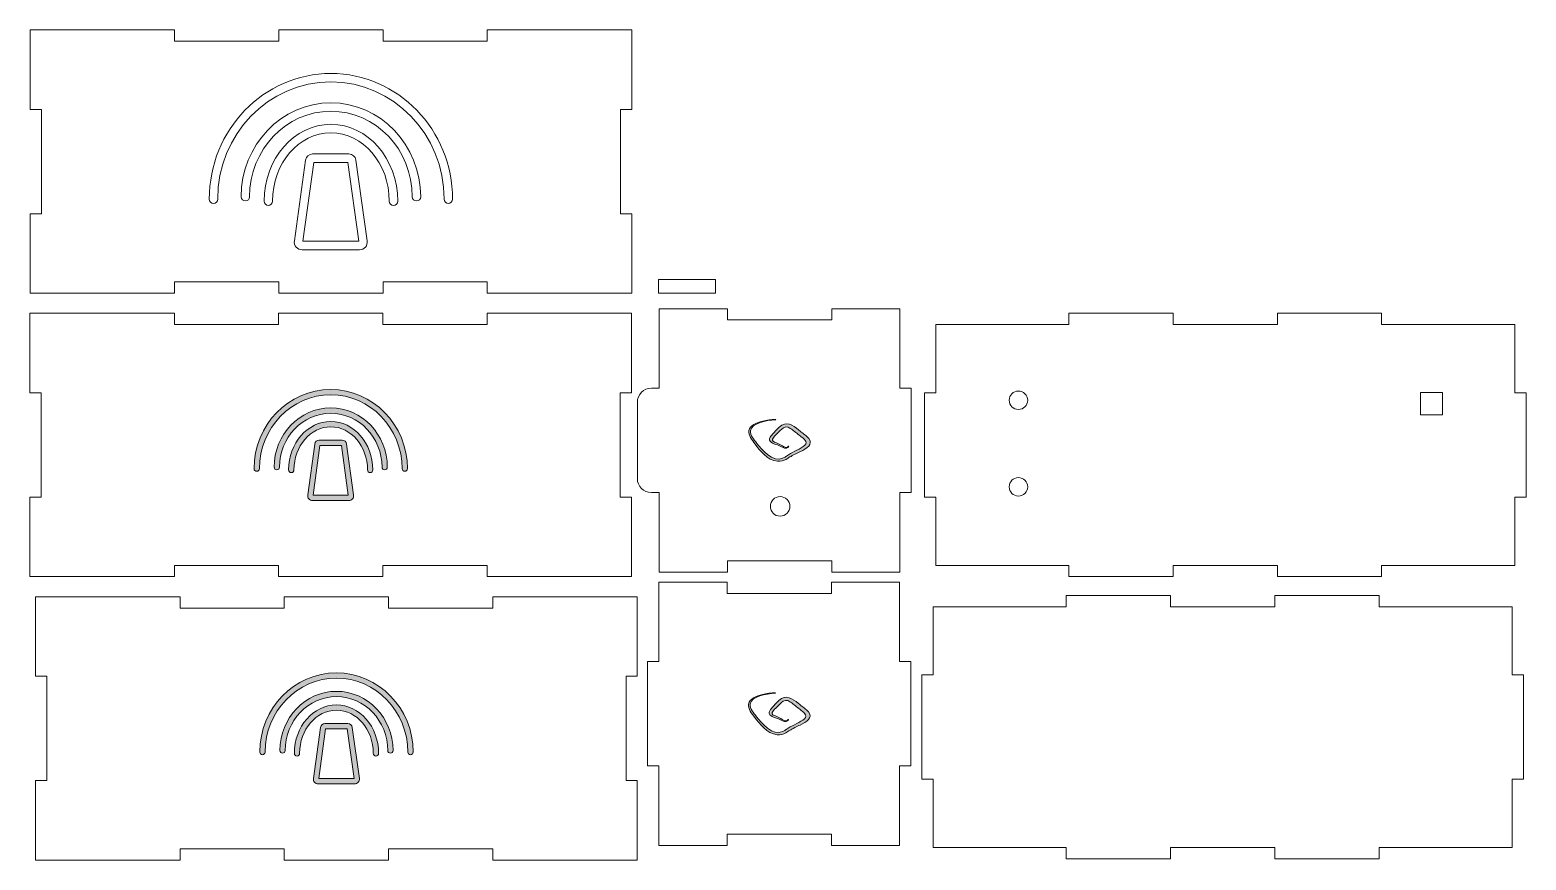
# Model space of a CAD drawing. Header units: millimetres. Extents: x -1 to 397, y 0 to 220.
import ezdxf

# ---------------------------------------------------------------- set-up
doc = ezdxf.new("R2010")
doc.units = ezdxf.units.MM
doc.header["$MEASUREMENT"] = 0
doc.layers.add('Layer 1', color=7, linetype='Continuous', lineweight=0)

# ---------------------------------------------------------------- blocks, each defined once
blk = doc.blocks.new('Block_0')
at = {"layer": 'Layer 1', "transparency": 33554687}
h = blk.add_hatch(color=7, dxfattribs=at)
h.dxf.hatch_style = 2
edge = h.paths.add_edge_path()
edge.add_spline(control_points=[(100.01, 27.66), (99.62, 27.66), (99.3, 27.97), (99.3, 28.36), (99.3, 39.19), (90.79, 48.01), (80.33, 48.01), (69.86, 48.01), (61.35, 39.19), (61.35, 28.36), (61.35, 27.97), (61.03, 27.66), (60.64, 27.66), (60.25, 27.66), (59.94, 27.97), (59.94, 28.36), (59.94, 39.97), (69.08, 49.42), (80.33, 49.42), (91.57, 49.42), (100.72, 39.97), (100.72, 28.36), (100.72, 27.97), (100.4, 27.66), (100.01, 27.66)], knot_values=[0, 0, 0, 0, 1, 1, 1, 2, 2, 2, 3, 3, 3, 4, 4, 4, 5, 5, 5, 6, 6, 6, 7, 7, 7, 8, 8, 8, 8], degree=3, periodic=0)
h = blk.add_hatch(color=7, dxfattribs=at)
h.dxf.hatch_style = 2
edge = h.paths.add_edge_path()
edge.add_spline(control_points=[(94.67, 28.06), (94.28, 28.06), (93.96, 28.37), (93.96, 28.76), (93.96, 36.66), (87.85, 43.09), (80.33, 43.09), (72.81, 43.09), (66.69, 36.66), (66.69, 28.76), (66.69, 28.37), (66.38, 28.06), (65.99, 28.06), (65.6, 28.06), (65.28, 28.37), (65.28, 28.76), (65.28, 37.44), (72.03, 44.5), (80.33, 44.5), (88.62, 44.5), (95.37, 37.44), (95.37, 28.76), (95.37, 28.37), (95.06, 28.06), (94.67, 28.06)], knot_values=[0, 0, 0, 0, 1, 1, 1, 2, 2, 2, 3, 3, 3, 4, 4, 4, 5, 5, 5, 6, 6, 6, 7, 7, 7, 8, 8, 8, 8], degree=3, periodic=0)
h = blk.add_hatch(color=7, dxfattribs=at)
h.dxf.hatch_style = 2
edge = h.paths.add_edge_path()
edge.add_spline(control_points=[(90.82, 27.31), (90.43, 27.31), (90.11, 27.63), (90.11, 28.02), (90.11, 34.34), (85.72, 39.49), (80.33, 39.49), (74.93, 39.49), (70.54, 34.34), (70.54, 28.02), (70.54, 27.63), (70.23, 27.31), (69.84, 27.31), (69.45, 27.31), (69.13, 27.63), (69.13, 28.02), (69.13, 35.12), (74.15, 40.9), (80.33, 40.9), (86.5, 40.9), (91.52, 35.12), (91.52, 28.02), (91.52, 27.63), (91.21, 27.31), (90.82, 27.31)], knot_values=[0, 0, 0, 0, 1, 1, 1, 2, 2, 2, 3, 3, 3, 4, 4, 4, 5, 5, 5, 6, 6, 6, 7, 7, 7, 8, 8, 8, 8], degree=3, periodic=0)
h = blk.add_hatch(color=7, dxfattribs=at)
h.dxf.hatch_style = 2
edge = h.paths.add_edge_path()
edge.add_spline(control_points=[(83.35, 34.52), (83.35, 34.52), (83.35, 34.52), (83.35, 34.52), (83.35, 34.52), (83.35, 34.52), (83.35, 34.52)], knot_values=[0, 0, 0, 0, 1, 1, 1, 2, 2, 2, 2], degree=3, periodic=0)
edge = h.paths.add_edge_path()
edge.add_spline(control_points=[(75.61, 21.29), (75.61, 21.29), (84.99, 21.29), (84.99, 21.29), (84.99, 21.29), (83.15, 34.52), (83.15, 34.52), (83.15, 34.52), (77.45, 34.52), (77.45, 34.52), (77.45, 34.52), (75.61, 21.29), (75.61, 21.29)], knot_values=[0, 0, 0, 0, 1, 1, 1, 2, 2, 2, 3, 3, 3, 4, 4, 4, 4], degree=3, periodic=0)
edge = h.paths.add_edge_path()
edge.add_spline(control_points=[(85.11, 19.88), (85.11, 19.88), (75.49, 19.88), (75.49, 19.88), (75.11, 19.88), (74.75, 20.05), (74.5, 20.33), (74.26, 20.62), (74.15, 20.99), (74.2, 21.36), (74.2, 21.36), (76.08, 34.91), (76.08, 34.91), (76.16, 35.49), (76.67, 35.93), (77.26, 35.93), (77.26, 35.93), (83.35, 35.93), (83.35, 35.93), (83.94, 35.93), (84.44, 35.49), (84.52, 34.91), (84.52, 34.91), (86.41, 21.36), (86.41, 21.36), (86.46, 20.99), (86.35, 20.62), (86.1, 20.33), (85.86, 20.05), (85.49, 19.88), (85.11, 19.88)], knot_values=[0, 0, 0, 0, 1, 1, 1, 2, 2, 2, 3, 3, 3, 4, 4, 4, 5, 5, 5, 6, 6, 6, 7, 7, 7, 8, 8, 8, 9, 9, 9, 10, 10, 10, 10], degree=3, periodic=0)
at = {"layer": 'Layer 1'}
for points, knots in [([(100.01, 27.66), (99.62, 27.66), (99.3, 27.97), (99.3, 28.36), (99.3, 39.19), (90.79, 48.01), (80.33, 48.01), (69.86, 48.01), (61.35, 39.19), (61.35, 28.36), (61.35, 27.97), (61.03, 27.66), (60.64, 27.66), (60.25, 27.66), (59.94, 27.97), (59.94, 28.36), (59.94, 39.97), (69.08, 49.42), (80.33, 49.42), (91.57, 49.42), (100.72, 39.97), (100.72, 28.36), (100.72, 27.97), (100.4, 27.66), (100.01, 27.66)], [0, 0, 0, 0, 1, 1, 1, 2, 2, 2, 3, 3, 3, 4, 4, 4, 5, 5, 5, 6, 6, 6, 7, 7, 7, 8, 8, 8, 8]), ([(94.67, 28.06), (94.28, 28.06), (93.96, 28.37), (93.96, 28.76), (93.96, 36.66), (87.85, 43.09), (80.33, 43.09), (72.81, 43.09), (66.69, 36.66), (66.69, 28.76), (66.69, 28.37), (66.38, 28.06), (65.99, 28.06), (65.6, 28.06), (65.28, 28.37), (65.28, 28.76), (65.28, 37.44), (72.03, 44.5), (80.33, 44.5), (88.62, 44.5), (95.37, 37.44), (95.37, 28.76), (95.37, 28.37), (95.06, 28.06), (94.67, 28.06)], [0, 0, 0, 0, 1, 1, 1, 2, 2, 2, 3, 3, 3, 4, 4, 4, 5, 5, 5, 6, 6, 6, 7, 7, 7, 8, 8, 8, 8]), ([(90.82, 27.31), (90.43, 27.31), (90.11, 27.63), (90.11, 28.02), (90.11, 34.34), (85.72, 39.49), (80.33, 39.49), (74.93, 39.49), (70.54, 34.34), (70.54, 28.02), (70.54, 27.63), (70.23, 27.31), (69.84, 27.31), (69.45, 27.31), (69.13, 27.63), (69.13, 28.02), (69.13, 35.12), (74.15, 40.9), (80.33, 40.9), (86.5, 40.9), (91.52, 35.12), (91.52, 28.02), (91.52, 27.63), (91.21, 27.31), (90.82, 27.31)], [0, 0, 0, 0, 1, 1, 1, 2, 2, 2, 3, 3, 3, 4, 4, 4, 5, 5, 5, 6, 6, 6, 7, 7, 7, 8, 8, 8, 8]), ([(85.11, 19.88), (85.11, 19.88), (75.49, 19.88), (75.49, 19.88), (75.11, 19.88), (74.75, 20.05), (74.5, 20.33), (74.26, 20.62), (74.15, 20.99), (74.2, 21.36), (74.2, 21.36), (76.08, 34.91), (76.08, 34.91), (76.16, 35.49), (76.67, 35.93), (77.26, 35.93), (77.26, 35.93), (83.35, 35.93), (83.35, 35.93), (83.94, 35.93), (84.44, 35.49), (84.52, 34.91), (84.52, 34.91), (86.41, 21.36), (86.41, 21.36), (86.46, 20.99), (86.35, 20.62), (86.1, 20.33), (85.86, 20.05), (85.49, 19.88), (85.11, 19.88)], [0, 0, 0, 0, 1, 1, 1, 2, 2, 2, 3, 3, 3, 4, 4, 4, 5, 5, 5, 6, 6, 6, 7, 7, 7, 8, 8, 8, 9, 9, 9, 10, 10, 10, 10]), ([(75.61, 21.29), (75.61, 21.29), (84.99, 21.29), (84.99, 21.29), (84.99, 21.29), (83.15, 34.52), (83.15, 34.52), (83.15, 34.52), (77.45, 34.52), (77.45, 34.52), (77.45, 34.52), (75.61, 21.29), (75.61, 21.29)], [0, 0, 0, 0, 1, 1, 1, 2, 2, 2, 3, 3, 3, 4, 4, 4, 4]), ([(83.35, 34.52), (83.35, 34.52), (83.35, 34.52), (83.35, 34.52), (83.35, 34.52), (83.35, 34.52), (83.35, 34.52)], [0, 0, 0, 0, 1, 1, 1, 2, 2, 2, 2])]:
    blk.add_open_spline(points, degree=3, knots=knots, dxfattribs=at)
blk = doc.blocks.new('Block_2')
at = {"layer": 'Layer 1', "transparency": 33554687}
h = blk.add_hatch(color=7, dxfattribs=at)
h.dxf.hatch_style = 2
edge = h.paths.add_edge_path()
edge.add_spline(control_points=[(98.49, 102.99), (98.1, 102.99), (97.79, 103.3), (97.79, 103.69), (97.79, 114.52), (89.27, 123.33), (78.81, 123.33), (68.34, 123.33), (59.83, 114.52), (59.83, 103.69), (59.83, 103.3), (59.51, 102.99), (59.12, 102.99), (58.73, 102.99), (58.42, 103.3), (58.42, 103.69), (58.42, 115.3), (67.56, 124.74), (78.81, 124.74), (90.05, 124.74), (99.2, 115.3), (99.2, 103.69), (99.2, 103.3), (98.88, 102.99), (98.49, 102.99)], knot_values=[0, 0, 0, 0, 1, 1, 1, 2, 2, 2, 3, 3, 3, 4, 4, 4, 5, 5, 5, 6, 6, 6, 7, 7, 7, 8, 8, 8, 8], degree=3, periodic=0)
h = blk.add_hatch(color=7, dxfattribs=at)
h.dxf.hatch_style = 2
edge = h.paths.add_edge_path()
edge.add_spline(control_points=[(93.15, 103.39), (92.76, 103.39), (92.44, 103.7), (92.44, 104.09), (92.44, 111.99), (86.33, 118.41), (78.81, 118.41), (71.29, 118.41), (65.17, 111.99), (65.17, 104.09), (65.17, 103.7), (64.86, 103.39), (64.47, 103.39), (64.08, 103.39), (63.76, 103.7), (63.76, 104.09), (63.76, 112.77), (70.51, 119.82), (78.81, 119.82), (87.1, 119.82), (93.85, 112.77), (93.85, 104.09), (93.85, 103.7), (93.54, 103.39), (93.15, 103.39)], knot_values=[0, 0, 0, 0, 1, 1, 1, 2, 2, 2, 3, 3, 3, 4, 4, 4, 5, 5, 5, 6, 6, 6, 7, 7, 7, 8, 8, 8, 8], degree=3, periodic=0)
h = blk.add_hatch(color=7, dxfattribs=at)
h.dxf.hatch_style = 2
edge = h.paths.add_edge_path()
edge.add_spline(control_points=[(89.3, 102.64), (88.91, 102.64), (88.59, 102.96), (88.59, 103.35), (88.59, 109.67), (84.2, 114.82), (78.81, 114.82), (73.41, 114.82), (69.02, 109.67), (69.02, 103.35), (69.02, 102.96), (68.71, 102.64), (68.32, 102.64), (67.93, 102.64), (67.61, 102.96), (67.61, 103.35), (67.61, 110.45), (72.63, 116.23), (78.81, 116.23), (84.98, 116.23), (90, 110.45), (90, 103.35), (90, 102.96), (89.69, 102.64), (89.3, 102.64)], knot_values=[0, 0, 0, 0, 1, 1, 1, 2, 2, 2, 3, 3, 3, 4, 4, 4, 5, 5, 5, 6, 6, 6, 7, 7, 7, 8, 8, 8, 8], degree=3, periodic=0)
h = blk.add_hatch(color=7, dxfattribs=at)
h.dxf.hatch_style = 2
edge = h.paths.add_edge_path()
edge.add_spline(control_points=[(81.83, 109.84), (81.83, 109.84), (81.83, 109.84), (81.83, 109.84), (81.83, 109.84), (81.83, 109.84), (81.83, 109.84)], knot_values=[0, 0, 0, 0, 1, 1, 1, 2, 2, 2, 2], degree=3, periodic=0)
edge = h.paths.add_edge_path()
edge.add_spline(control_points=[(74.09, 96.62), (74.09, 96.62), (83.48, 96.62), (83.48, 96.62), (83.48, 96.62), (81.63, 109.84), (81.63, 109.84), (81.63, 109.84), (75.93, 109.84), (75.93, 109.84), (75.93, 109.84), (74.09, 96.62), (74.09, 96.62)], knot_values=[0, 0, 0, 0, 1, 1, 1, 2, 2, 2, 3, 3, 3, 4, 4, 4, 4], degree=3, periodic=0)
edge = h.paths.add_edge_path()
edge.add_spline(control_points=[(83.59, 95.21), (83.59, 95.21), (73.97, 95.21), (73.97, 95.21), (73.59, 95.21), (73.23, 95.38), (72.98, 95.66), (72.74, 95.94), (72.63, 96.32), (72.68, 96.69), (72.68, 96.69), (74.56, 110.24), (74.56, 110.24), (74.65, 110.82), (75.15, 111.26), (75.74, 111.26), (75.74, 111.26), (81.83, 111.26), (81.83, 111.26), (82.42, 111.26), (82.92, 110.82), (83, 110.24), (83, 110.24), (84.89, 96.69), (84.89, 96.69), (84.94, 96.32), (84.83, 95.94), (84.59, 95.66), (84.34, 95.38), (83.98, 95.21), (83.59, 95.21)], knot_values=[0, 0, 0, 0, 1, 1, 1, 2, 2, 2, 3, 3, 3, 4, 4, 4, 5, 5, 5, 6, 6, 6, 7, 7, 7, 8, 8, 8, 9, 9, 9, 10, 10, 10, 10], degree=3, periodic=0)
at = {"layer": 'Layer 1'}
for points, knots in [([(98.49, 102.99), (98.1, 102.99), (97.79, 103.3), (97.79, 103.69), (97.79, 114.52), (89.27, 123.33), (78.81, 123.33), (68.34, 123.33), (59.83, 114.52), (59.83, 103.69), (59.83, 103.3), (59.51, 102.99), (59.12, 102.99), (58.73, 102.99), (58.42, 103.3), (58.42, 103.69), (58.42, 115.3), (67.56, 124.74), (78.81, 124.74), (90.05, 124.74), (99.2, 115.3), (99.2, 103.69), (99.2, 103.3), (98.88, 102.99), (98.49, 102.99)], [0, 0, 0, 0, 1, 1, 1, 2, 2, 2, 3, 3, 3, 4, 4, 4, 5, 5, 5, 6, 6, 6, 7, 7, 7, 8, 8, 8, 8]), ([(93.15, 103.39), (92.76, 103.39), (92.44, 103.7), (92.44, 104.09), (92.44, 111.99), (86.33, 118.41), (78.81, 118.41), (71.29, 118.41), (65.17, 111.99), (65.17, 104.09), (65.17, 103.7), (64.86, 103.39), (64.47, 103.39), (64.08, 103.39), (63.76, 103.7), (63.76, 104.09), (63.76, 112.77), (70.51, 119.82), (78.81, 119.82), (87.1, 119.82), (93.85, 112.77), (93.85, 104.09), (93.85, 103.7), (93.54, 103.39), (93.15, 103.39)], [0, 0, 0, 0, 1, 1, 1, 2, 2, 2, 3, 3, 3, 4, 4, 4, 5, 5, 5, 6, 6, 6, 7, 7, 7, 8, 8, 8, 8]), ([(89.3, 102.64), (88.91, 102.64), (88.59, 102.96), (88.59, 103.35), (88.59, 109.67), (84.2, 114.82), (78.81, 114.82), (73.41, 114.82), (69.02, 109.67), (69.02, 103.35), (69.02, 102.96), (68.71, 102.64), (68.32, 102.64), (67.93, 102.64), (67.61, 102.96), (67.61, 103.35), (67.61, 110.45), (72.63, 116.23), (78.81, 116.23), (84.98, 116.23), (90, 110.45), (90, 103.35), (90, 102.96), (89.69, 102.64), (89.3, 102.64)], [0, 0, 0, 0, 1, 1, 1, 2, 2, 2, 3, 3, 3, 4, 4, 4, 5, 5, 5, 6, 6, 6, 7, 7, 7, 8, 8, 8, 8]), ([(83.59, 95.21), (83.59, 95.21), (73.97, 95.21), (73.97, 95.21), (73.59, 95.21), (73.23, 95.38), (72.98, 95.66), (72.74, 95.94), (72.63, 96.32), (72.68, 96.69), (72.68, 96.69), (74.56, 110.24), (74.56, 110.24), (74.65, 110.82), (75.15, 111.26), (75.74, 111.26), (75.74, 111.26), (81.83, 111.26), (81.83, 111.26), (82.42, 111.26), (82.92, 110.82), (83, 110.24), (83, 110.24), (84.89, 96.69), (84.89, 96.69), (84.94, 96.32), (84.83, 95.94), (84.59, 95.66), (84.34, 95.38), (83.98, 95.21), (83.59, 95.21)], [0, 0, 0, 0, 1, 1, 1, 2, 2, 2, 3, 3, 3, 4, 4, 4, 5, 5, 5, 6, 6, 6, 7, 7, 7, 8, 8, 8, 9, 9, 9, 10, 10, 10, 10]), ([(74.09, 96.62), (74.09, 96.62), (83.48, 96.62), (83.48, 96.62), (83.48, 96.62), (81.63, 109.84), (81.63, 109.84), (81.63, 109.84), (75.93, 109.84), (75.93, 109.84), (75.93, 109.84), (74.09, 96.62), (74.09, 96.62)], [0, 0, 0, 0, 1, 1, 1, 2, 2, 2, 3, 3, 3, 4, 4, 4, 4]), ([(81.83, 109.84), (81.83, 109.84), (81.83, 109.84), (81.83, 109.84), (81.83, 109.84), (81.83, 109.84), (81.83, 109.84)], [0, 0, 0, 0, 1, 1, 1, 2, 2, 2, 2])]:
    blk.add_open_spline(points, degree=3, knots=knots, dxfattribs=at)
blk = doc.blocks.new('Block_1')
at = {"layer": 'Layer 1', "color": 1, "lineweight": 9}
blk.add_open_spline([(-1.19, 144.98), (-1.19, 144.98), (-1.19, 123.84), (-1.19, 123.84), (-1.19, 123.84), (1.81, 123.84), (1.81, 123.84), (1.81, 123.84), (1.81, 96.12), (1.81, 96.12), (1.81, 96.12), (-1.19, 96.12), (-1.19, 96.12), (-1.19, 96.12), (-1.19, 74.98), (-1.19, 74.98), (-1.19, 74.98), (37.22, 74.98), (37.22, 74.98), (37.22, 74.98), (37.22, 77.98), (37.22, 77.98), (37.22, 77.98), (64.95, 77.98), (64.95, 77.98), (64.95, 77.98), (64.95, 74.98), (64.95, 74.98), (64.95, 74.98), (92.67, 74.98), (92.67, 74.98), (92.67, 74.98), (92.67, 77.98), (92.67, 77.98), (92.67, 77.98), (120.39, 77.98), (120.39, 77.98), (120.39, 77.98), (120.39, 74.98), (120.39, 74.98), (127.98, 74.98), (151.63, 74.98), (158.81, 74.98), (158.81, 74.98), (158.81, 96.12), (158.81, 96.12), (158.81, 96.12), (155.81, 96.12), (155.81, 96.12), (155.81, 96.12), (155.81, 123.84), (155.81, 123.84), (155.81, 123.84), (158.81, 123.84), (158.81, 123.84), (158.81, 123.84), (158.81, 144.98), (158.81, 144.98), (158.81, 144.98), (120.39, 144.98), (120.39, 144.98), (120.39, 144.98), (120.39, 141.98), (120.39, 141.98), (120.39, 141.98), (92.67, 141.98), (92.67, 141.98), (92.67, 141.98), (92.67, 144.98), (92.67, 144.98), (92.67, 144.98), (64.95, 144.98), (64.95, 144.98), (64.95, 144.98), (64.95, 141.98), (64.95, 141.98), (64.95, 141.98), (37.22, 141.98), (37.22, 141.98), (37.22, 141.98), (37.22, 144.98), (37.22, 144.98), (29.64, 144.98), (5.99, 144.98), (-1.19, 144.98)], degree=3, knots=[0, 0, 0, 0, 1, 1, 1, 2, 2, 2, 3, 3, 3, 4, 4, 4, 5, 5, 5, 6, 6, 6, 7, 7, 7, 8, 8, 8, 9, 9, 9, 10, 10, 10, 11, 11, 11, 12, 12, 12, 13, 13, 13, 14, 14, 14, 15, 15, 15, 16, 16, 16, 17, 17, 17, 18, 18, 18, 19, 19, 19, 20, 20, 20, 21, 21, 21, 22, 22, 22, 23, 23, 23, 24, 24, 24, 25, 25, 25, 26, 26, 26, 27, 27, 27, 28, 28, 28, 28], dxfattribs=at)
at = {"layer": 'Layer 1'}
blk.add_blockref('Block_2', (0, 0), dxfattribs=at)
blk = doc.blocks.new('Block_3')
at = {"layer": 'Layer 1', "color": 1, "lineweight": 9}
blk.add_lwpolyline([(368.58, 123.9), (374.48, 123.9), (374.48, 118), (368.58, 118)], close=True, dxfattribs=at)
for centre in [(261.69, 121.88), (261.69, 98.86)]:
    blk.add_circle(centre, 2.45, dxfattribs=at)
blk = doc.blocks.new('Block_5')
at = {"layer": 'Layer 1', "color": 1, "lineweight": 9}
for points, knots in [([(110.08, 174.21), (109.46, 174.21), (108.96, 174.71), (108.96, 175.33), (108.96, 192.52), (95.45, 206.5), (78.85, 206.5), (62.25, 206.5), (48.74, 192.52), (48.74, 175.33), (48.74, 174.71), (48.24, 174.21), (47.62, 174.21), (47, 174.21), (46.5, 174.71), (46.5, 175.33), (46.5, 193.75), (61.02, 208.73), (78.85, 208.73), (96.69, 208.73), (111.2, 193.75), (111.2, 175.33), (111.2, 174.71), (110.7, 174.21), (110.08, 174.21)], [0, 0, 0, 0, 1, 1, 1, 2, 2, 2, 3, 3, 3, 4, 4, 4, 5, 5, 5, 6, 6, 6, 7, 7, 7, 8, 8, 8, 8]), ([(101.6, 174.85), (100.99, 174.85), (100.49, 175.35), (100.49, 175.97), (100.49, 188.5), (90.78, 198.69), (78.85, 198.69), (66.92, 198.69), (57.22, 188.5), (57.22, 175.97), (57.22, 175.35), (56.72, 174.85), (56.1, 174.85), (55.48, 174.85), (54.98, 175.35), (54.98, 175.97), (54.98, 189.73), (65.69, 200.93), (78.85, 200.93), (92.01, 200.93), (102.72, 189.73), (102.72, 175.97), (102.72, 175.35), (102.22, 174.85), (101.6, 174.85)], [0, 0, 0, 0, 1, 1, 1, 2, 2, 2, 3, 3, 3, 4, 4, 4, 5, 5, 5, 6, 6, 6, 7, 7, 7, 8, 8, 8, 8]), ([(95.49, 173.67), (94.87, 173.67), (94.37, 174.17), (94.37, 174.79), (94.37, 184.82), (87.41, 192.98), (78.85, 192.98), (70.29, 192.98), (63.33, 184.82), (63.33, 174.79), (63.33, 174.17), (62.83, 173.67), (62.21, 173.67), (61.59, 173.67), (61.09, 174.17), (61.09, 174.79), (61.09, 186.06), (69.06, 195.22), (78.85, 195.22), (88.64, 195.22), (96.61, 186.06), (96.61, 174.79), (96.61, 174.17), (96.11, 173.67), (95.49, 173.67)], [0, 0, 0, 0, 1, 1, 1, 2, 2, 2, 3, 3, 3, 4, 4, 4, 5, 5, 5, 6, 6, 6, 7, 7, 7, 8, 8, 8, 8]), ([(86.45, 161.88), (86.45, 161.88), (71.18, 161.88), (71.18, 161.88), (70.58, 161.88), (70.01, 162.14), (69.61, 162.59), (69.22, 163.04), (69.04, 163.63), (69.13, 164.22), (69.13, 164.22), (72.12, 185.72), (72.12, 185.72), (72.25, 186.64), (73.05, 187.33), (73.98, 187.33), (73.98, 187.33), (83.65, 187.33), (83.65, 187.33), (84.58, 187.33), (85.38, 186.64), (85.51, 185.72), (85.51, 185.72), (88.5, 164.22), (88.5, 164.22), (88.59, 163.63), (88.41, 163.04), (88.02, 162.59), (87.62, 162.14), (87.05, 161.88), (86.45, 161.88)], [0, 0, 0, 0, 1, 1, 1, 2, 2, 2, 3, 3, 3, 4, 4, 4, 5, 5, 5, 6, 6, 6, 7, 7, 7, 8, 8, 8, 9, 9, 9, 10, 10, 10, 10]), ([(71.37, 164.12), (71.37, 164.12), (86.26, 164.12), (86.26, 164.12), (86.26, 164.12), (83.34, 185.09), (83.34, 185.09), (83.34, 185.09), (74.29, 185.09), (74.29, 185.09), (74.29, 185.09), (71.37, 164.12), (71.37, 164.12)], [0, 0, 0, 0, 1, 1, 1, 2, 2, 2, 3, 3, 3, 4, 4, 4, 4]), ([(83.65, 185.09), (83.65, 185.09), (83.65, 185.09), (83.65, 185.09), (83.65, 185.09), (83.65, 185.09), (83.65, 185.09)], [0, 0, 0, 0, 1, 1, 1, 2, 2, 2, 2])]:
    blk.add_open_spline(points, degree=3, knots=knots, dxfattribs=at)
blk = doc.blocks.new('Block_4')
at = {"layer": 'Layer 1', "color": 1, "lineweight": 9}
blk.add_open_spline([(-1.15, 220.31), (-1.15, 220.31), (-1.15, 199.17), (-1.15, 199.17), (-1.15, 199.17), (1.85, 199.17), (1.85, 199.17), (1.85, 199.17), (1.85, 171.44), (1.85, 171.44), (1.85, 171.44), (-1.15, 171.44), (-1.15, 171.44), (-1.15, 171.44), (-1.15, 150.31), (-1.15, 150.31), (-1.15, 150.31), (37.27, 150.31), (37.27, 150.31), (37.27, 150.31), (37.27, 153.31), (37.27, 153.31), (37.27, 153.31), (64.99, 153.31), (64.99, 153.31), (64.99, 153.31), (64.99, 150.31), (64.99, 150.31), (64.99, 150.31), (92.71, 150.31), (92.71, 150.31), (92.71, 150.31), (92.71, 153.31), (92.71, 153.31), (92.71, 153.31), (120.44, 153.31), (120.44, 153.31), (120.44, 153.31), (120.44, 150.31), (120.44, 150.31), (128.02, 150.31), (151.67, 150.31), (158.85, 150.31), (158.85, 150.31), (158.85, 171.44), (158.85, 171.44), (158.85, 171.44), (155.85, 171.44), (155.85, 171.44), (155.85, 171.44), (155.85, 199.17), (155.85, 199.17), (155.85, 199.17), (158.85, 199.17), (158.85, 199.17), (158.85, 199.17), (158.85, 220.31), (158.85, 220.31), (158.85, 220.31), (120.44, 220.31), (120.44, 220.31), (120.44, 220.31), (120.44, 217.31), (120.44, 217.31), (120.44, 217.31), (92.71, 217.31), (92.71, 217.31), (92.71, 217.31), (92.71, 220.31), (92.71, 220.31), (92.71, 220.31), (64.99, 220.31), (64.99, 220.31), (64.99, 220.31), (64.99, 217.31), (64.99, 217.31), (64.99, 217.31), (37.27, 217.31), (37.27, 217.31), (37.27, 217.31), (37.27, 220.31), (37.27, 220.31), (29.68, 220.31), (6.03, 220.31), (-1.15, 220.31)], degree=3, knots=[0, 0, 0, 0, 1, 1, 1, 2, 2, 2, 3, 3, 3, 4, 4, 4, 5, 5, 5, 6, 6, 6, 7, 7, 7, 8, 8, 8, 9, 9, 9, 10, 10, 10, 11, 11, 11, 12, 12, 12, 13, 13, 13, 14, 14, 14, 15, 15, 15, 16, 16, 16, 17, 17, 17, 18, 18, 18, 19, 19, 19, 20, 20, 20, 21, 21, 21, 22, 22, 22, 23, 23, 23, 24, 24, 24, 25, 25, 25, 26, 26, 26, 27, 27, 27, 28, 28, 28, 28], dxfattribs=at)
at = {"layer": 'Layer 1'}
blk.add_blockref('Block_5', (0, 0), dxfattribs=at)

msp = doc.modelspace()

# ---------------------------------------------------------------- hatches: boundary and pattern name
at = {"layer": 'Layer 1', "transparency": 33554687}
h = msp.add_hatch(color=7, dxfattribs=at)
h.dxf.hatch_style = 2
edge = h.paths.add_edge_path()
edge.add_spline(control_points=[(197.11, 116.71), (194.67, 116.51), (190.74, 115.84), (190.42, 113.76), (190.29, 112.53), (191.37, 111.45), (192.13, 110.4), (193.34, 108.92), (196.38, 105.04), (199.25, 106.55), (199.52, 106.69), (199.77, 106.87), (200.01, 107.04), (201.33, 107.97), (203.11, 108.67), (204.42, 109.54), (205.89, 110.53), (205.13, 111.3), (203.92, 112.17), (203.13, 112.76), (202.36, 113.4), (201.58, 113.99), (201.2, 114.28), (200.8, 114.56), (200.41, 114.71), (199.57, 115.07), (198.81, 114.21), (198.34, 113.79), (197.68, 113.15), (196.92, 112.49), (196.42, 111.8), (196.21, 111.48), (196.12, 111.23), (196.5, 110.96), (196.87, 110.69), (197.44, 110.53), (197.88, 110.3), (198.38, 110.06), (198.82, 109.78), (199.27, 109.53), (199.82, 109.21), (200.14, 109.26), (200.55, 109.67), (200.57, 109.69), (200.6, 109.69), (200.63, 109.68), (200.65, 109.67), (200.66, 109.64), (200.65, 109.63), (200.49, 109.43), (200.32, 109.23), (200, 109.16), (199.66, 109.09), (199.35, 109.22), (199.08, 109.33), (198.57, 109.55), (198.11, 109.79), (197.61, 109.98), (196.31, 110.44), (194.97, 110.78), (195.67, 112.03), (196.16, 112.84), (196.86, 113.49), (197.51, 114.21), (197.86, 114.58), (198.22, 114.94), (198.73, 115.24), (200.64, 116.39), (202.45, 114.55), (203.63, 113.66), (204.4, 113), (205.32, 112.44), (205.93, 111.69), (207.16, 110.13), (205.37, 109.04), (203.69, 108.23), (202.86, 107.82), (201.66, 107.24), (200.91, 106.79), (200.58, 106.59), (200.26, 106.35), (199.92, 106.16), (199.28, 105.8), (198.44, 105.57), (197.61, 105.64), (194.89, 105.91), (192.83, 108.63), (191.63, 110.21), (190.87, 111.33), (189.81, 112.48), (190.02, 113.79), (190.22, 115.14), (192.01, 115.96), (193.67, 116.33), (194.79, 116.59), (195.94, 116.74), (197.11, 116.79), (197.18, 116.79), (197.19, 116.71), (197.11, 116.71)], knot_values=[0, 0, 0, 0, 1, 1, 1, 2, 2, 2, 3, 3, 3, 4, 4, 4, 5, 5, 5, 6, 6, 6, 7, 7, 7, 8, 8, 8, 9, 9, 9, 10, 10, 10, 11, 11, 11, 12, 12, 12, 13, 13, 13, 14, 14, 14, 15, 15, 15, 16, 16, 16, 17, 17, 17, 18, 18, 18, 19, 19, 19, 20, 20, 20, 21, 21, 21, 22, 22, 22, 23, 23, 23, 24, 24, 24, 25, 25, 25, 26, 26, 26, 27, 27, 27, 28, 28, 28, 29, 29, 29, 30, 30, 30, 31, 31, 31, 32, 32, 32, 33, 33, 33, 33], degree=3, periodic=0)
edge.add_line((197.11, 116.71), (197.11, 116.71))
h = msp.add_hatch(color=7, dxfattribs=at)
h.dxf.hatch_style = 2
edge = h.paths.add_edge_path()
edge.add_spline(control_points=[(197.03, 44.03), (194.58, 43.84), (190.66, 43.17), (190.34, 41.08), (190.21, 39.85), (191.29, 38.78), (192.05, 37.73), (193.26, 36.25), (196.3, 32.37), (199.17, 33.88), (199.44, 34.02), (199.68, 34.2), (199.93, 34.37), (201.25, 35.3), (203.03, 35.99), (204.34, 36.87), (205.81, 37.86), (205.05, 38.62), (203.84, 39.5), (203.04, 40.09), (202.28, 40.73), (201.5, 41.32), (201.12, 41.61), (200.72, 41.89), (200.33, 42.04), (199.49, 42.4), (198.73, 41.54), (198.26, 41.12), (197.6, 40.48), (196.84, 39.82), (196.34, 39.13), (196.12, 38.81), (196.04, 38.55), (196.41, 38.29), (196.79, 38.02), (197.36, 37.86), (197.8, 37.63), (198.3, 37.39), (198.74, 37.11), (199.18, 36.86), (199.74, 36.54), (200.06, 36.59), (200.47, 37), (200.49, 37.02), (200.52, 37.02), (200.55, 37.01), (200.57, 36.99), (200.58, 36.97), (200.56, 36.95), (200.41, 36.76), (200.24, 36.56), (199.92, 36.48), (199.58, 36.42), (199.27, 36.55), (199, 36.66), (198.49, 36.88), (198.03, 37.12), (197.53, 37.31), (196.22, 37.77), (194.89, 38.1), (195.59, 39.36), (196.08, 40.17), (196.78, 40.82), (197.43, 41.54), (197.78, 41.91), (198.14, 42.27), (198.65, 42.57), (200.56, 43.72), (202.36, 41.87), (203.55, 40.99), (204.32, 40.32), (205.24, 39.77), (205.85, 39.02), (207.08, 37.45), (205.29, 36.36), (203.61, 35.55), (202.78, 35.15), (201.58, 34.57), (200.83, 34.12), (200.5, 33.92), (200.18, 33.67), (199.84, 33.49), (199.2, 33.12), (198.36, 32.89), (197.53, 32.97), (194.81, 33.23), (192.75, 35.96), (191.55, 37.53), (190.78, 38.66), (189.73, 39.81), (189.93, 41.12), (190.14, 42.47), (191.93, 43.29), (193.59, 43.66), (194.71, 43.92), (195.86, 44.07), (197.02, 44.12), (197.1, 44.12), (197.11, 44.04), (197.03, 44.03)], knot_values=[0, 0, 0, 0, 1, 1, 1, 2, 2, 2, 3, 3, 3, 4, 4, 4, 5, 5, 5, 6, 6, 6, 7, 7, 7, 8, 8, 8, 9, 9, 9, 10, 10, 10, 11, 11, 11, 12, 12, 12, 13, 13, 13, 14, 14, 14, 15, 15, 15, 16, 16, 16, 17, 17, 17, 18, 18, 18, 19, 19, 19, 20, 20, 20, 21, 21, 21, 22, 22, 22, 23, 23, 23, 24, 24, 24, 25, 25, 25, 26, 26, 26, 27, 27, 27, 28, 28, 28, 29, 29, 29, 30, 30, 30, 31, 31, 31, 32, 32, 32, 33, 33, 33, 33], degree=3, periodic=0)
edge.add_line((197.03, 44.03), (197.03, 44.03))

# ---------------------------------------------------------------- linework, layer by layer
at = {"layer": 'Layer 1', "color": 1, "lineweight": 9}
msp.add_lwpolyline([(181.16, 150.31), (165.95, 150.31), (165.95, 153.98), (181.16, 153.98)], close=True, dxfattribs=at)
msp.add_circle((198.31, 93.67), 2.6, dxfattribs=at)
for points, knots in [([(166.16, 146.21), (166.16, 146.21), (166.16, 125.07), (166.16, 125.07), (166.16, 125.07), (164.07, 125.07), (164.07, 125.07), (162.01, 125.07), (160.34, 123.4), (160.34, 121.35), (160.34, 121.35), (160.34, 101.07), (160.34, 101.07), (160.34, 99.01), (162.01, 97.35), (164.07, 97.35), (164.07, 97.35), (166.16, 97.35), (166.16, 97.35), (166.16, 97.35), (166.16, 76.21), (166.16, 76.21), (166.16, 76.21), (184.3, 76.21), (184.3, 76.21), (184.3, 76.21), (184.3, 79.21), (184.3, 79.21), (184.3, 79.21), (212.03, 79.21), (212.03, 79.21), (212.03, 79.21), (212.03, 76.21), (212.03, 76.21), (212.03, 76.21), (230.16, 76.21), (230.16, 76.21), (230.16, 76.21), (230.16, 97.35), (230.16, 97.35), (230.16, 97.35), (233.16, 97.35), (233.16, 97.35), (233.16, 97.35), (233.16, 125.07), (233.16, 125.07), (233.16, 125.07), (230.16, 125.07), (230.16, 125.07), (230.16, 125.07), (230.16, 146.21), (230.16, 146.21), (230.16, 146.21), (212.03, 146.21), (212.03, 146.21), (212.03, 146.21), (212.03, 143.21), (212.03, 143.21), (212.03, 143.21), (184.3, 143.21), (184.3, 143.21), (184.3, 143.21), (184.3, 146.21), (184.3, 146.21), (184.3, 146.21), (166.16, 146.21), (166.16, 146.21)], [0, 0, 0, 0, 1, 1, 1, 2, 2, 2, 3, 3, 3, 4, 4, 4, 5, 5, 5, 6, 6, 6, 7, 7, 7, 8, 8, 8, 9, 9, 9, 10, 10, 10, 11, 11, 11, 12, 12, 12, 13, 13, 13, 14, 14, 14, 15, 15, 15, 16, 16, 16, 17, 17, 17, 18, 18, 18, 19, 19, 19, 20, 20, 20, 21, 21, 21, 22, 22, 22, 22]), ([(239.68, 141.98), (239.68, 141.98), (239.68, 123.84), (239.68, 123.84), (239.68, 123.84), (236.68, 123.84), (236.68, 123.84), (236.68, 123.84), (236.68, 96.12), (236.68, 96.12), (236.68, 96.12), (239.68, 96.12), (239.68, 96.12), (239.68, 96.12), (239.68, 77.98), (239.68, 77.98), (239.68, 77.98), (275.1, 77.98), (275.1, 77.98), (275.1, 77.98), (275.1, 74.98), (275.1, 74.98), (275.1, 74.98), (302.82, 74.98), (302.82, 74.98), (302.82, 74.98), (302.82, 77.98), (302.82, 77.98), (302.82, 77.98), (330.54, 77.98), (330.54, 77.98), (330.54, 77.98), (330.54, 74.98), (330.54, 74.98), (330.54, 74.98), (358.27, 74.98), (358.27, 74.98), (358.27, 74.98), (358.27, 77.98), (358.27, 77.98), (363.97, 77.98), (388.5, 77.98), (393.68, 77.98), (393.68, 77.98), (393.68, 96.12), (393.68, 96.12), (393.68, 96.12), (396.68, 96.12), (396.68, 96.12), (396.68, 96.12), (396.68, 123.84), (396.68, 123.84), (396.68, 123.84), (393.68, 123.84), (393.68, 123.84), (393.68, 123.84), (393.68, 141.98), (393.68, 141.98), (393.68, 141.98), (358.27, 141.98), (358.27, 141.98), (358.27, 141.98), (358.27, 144.98), (358.27, 144.98), (358.27, 144.98), (330.54, 144.98), (330.54, 144.98), (330.54, 144.98), (330.54, 141.98), (330.54, 141.98), (330.54, 141.98), (302.82, 141.98), (302.82, 141.98), (302.82, 141.98), (302.82, 144.98), (302.82, 144.98), (302.82, 144.98), (275.1, 144.98), (275.1, 144.98), (275.1, 144.98), (275.1, 141.98), (275.1, 141.98), (269.39, 141.98), (244.86, 141.98), (239.68, 141.98)], [0, 0, 0, 0, 1, 1, 1, 2, 2, 2, 3, 3, 3, 4, 4, 4, 5, 5, 5, 6, 6, 6, 7, 7, 7, 8, 8, 8, 9, 9, 9, 10, 10, 10, 11, 11, 11, 12, 12, 12, 13, 13, 13, 14, 14, 14, 15, 15, 15, 16, 16, 16, 17, 17, 17, 18, 18, 18, 19, 19, 19, 20, 20, 20, 21, 21, 21, 22, 22, 22, 23, 23, 23, 24, 24, 24, 25, 25, 25, 26, 26, 26, 27, 27, 27, 28, 28, 28, 28]), ([(166.08, 73.54), (166.08, 73.54), (166.08, 52.4), (166.08, 52.4), (166.08, 52.4), (163.08, 52.4), (163.08, 52.4), (163.08, 52.4), (163.08, 24.67), (163.08, 24.67), (163.08, 24.67), (166.08, 24.67), (166.08, 24.67), (166.08, 24.67), (166.08, 3.54), (166.08, 3.54), (166.08, 3.54), (184.22, 3.54), (184.22, 3.54), (184.22, 3.54), (184.22, 6.54), (184.22, 6.54), (184.22, 6.54), (211.94, 6.54), (211.94, 6.54), (211.94, 6.54), (211.94, 3.54), (211.94, 3.54), (211.94, 3.54), (230.08, 3.54), (230.08, 3.54), (230.08, 3.54), (230.08, 24.67), (230.08, 24.67), (230.08, 24.67), (233.08, 24.67), (233.08, 24.67), (233.08, 24.67), (233.08, 52.4), (233.08, 52.4), (233.08, 52.4), (230.08, 52.4), (230.08, 52.4), (230.08, 52.4), (230.08, 73.54), (230.08, 73.54), (230.08, 73.54), (211.94, 73.54), (211.94, 73.54), (211.94, 73.54), (211.94, 70.54), (211.94, 70.54), (211.94, 70.54), (184.22, 70.54), (184.22, 70.54), (184.22, 70.54), (184.22, 73.54), (184.22, 73.54), (184.22, 73.54), (166.08, 73.54), (166.08, 73.54)], [0, 0, 0, 0, 1, 1, 1, 2, 2, 2, 3, 3, 3, 4, 4, 4, 5, 5, 5, 6, 6, 6, 7, 7, 7, 8, 8, 8, 9, 9, 9, 10, 10, 10, 11, 11, 11, 12, 12, 12, 13, 13, 13, 14, 14, 14, 15, 15, 15, 16, 16, 16, 17, 17, 17, 18, 18, 18, 19, 19, 19, 20, 20, 20, 20]), ([(0.33, 69.65), (0.33, 69.65), (0.33, 48.51), (0.33, 48.51), (0.33, 48.51), (3.33, 48.51), (3.33, 48.51), (3.33, 48.51), (3.33, 20.79), (3.33, 20.79), (3.33, 20.79), (0.33, 20.79), (0.33, 20.79), (0.33, 20.79), (0.33, -0.35), (0.33, -0.35), (0.33, -0.35), (38.74, -0.35), (38.74, -0.35), (38.74, -0.35), (38.74, 2.65), (38.74, 2.65), (38.74, 2.65), (66.46, 2.65), (66.46, 2.65), (66.46, 2.65), (66.46, -0.35), (66.46, -0.35), (66.46, -0.35), (94.19, -0.35), (94.19, -0.35), (94.19, -0.35), (94.19, 2.65), (94.19, 2.65), (94.19, 2.65), (121.91, 2.65), (121.91, 2.65), (121.91, 2.65), (121.91, -0.35), (121.91, -0.35), (129.5, -0.35), (153.14, -0.35), (160.33, -0.35), (160.33, -0.35), (160.33, 20.79), (160.33, 20.79), (160.33, 20.79), (157.33, 20.79), (157.33, 20.79), (157.33, 20.79), (157.33, 48.51), (157.33, 48.51), (157.33, 48.51), (160.33, 48.51), (160.33, 48.51), (160.33, 48.51), (160.33, 69.65), (160.33, 69.65), (160.33, 69.65), (121.91, 69.65), (121.91, 69.65), (121.91, 69.65), (121.91, 66.65), (121.91, 66.65), (121.91, 66.65), (94.19, 66.65), (94.19, 66.65), (94.19, 66.65), (94.19, 69.65), (94.19, 69.65), (94.19, 69.65), (66.46, 69.65), (66.46, 69.65), (66.46, 69.65), (66.46, 66.65), (66.46, 66.65), (66.46, 66.65), (38.74, 66.65), (38.74, 66.65), (38.74, 66.65), (38.74, 69.65), (38.74, 69.65), (31.16, 69.65), (7.51, 69.65), (0.33, 69.65)], [0, 0, 0, 0, 1, 1, 1, 2, 2, 2, 3, 3, 3, 4, 4, 4, 5, 5, 5, 6, 6, 6, 7, 7, 7, 8, 8, 8, 9, 9, 9, 10, 10, 10, 11, 11, 11, 12, 12, 12, 13, 13, 13, 14, 14, 14, 15, 15, 15, 16, 16, 16, 17, 17, 17, 18, 18, 18, 19, 19, 19, 20, 20, 20, 21, 21, 21, 22, 22, 22, 23, 23, 23, 24, 24, 24, 25, 25, 25, 26, 26, 26, 27, 27, 27, 28, 28, 28, 28]), ([(239, 67), (239, 67), (239, 48.86), (239, 48.86), (239, 48.86), (236, 48.86), (236, 48.86), (236, 48.86), (236, 21.14), (236, 21.14), (236, 21.14), (239, 21.14), (239, 21.14), (239, 21.14), (239, 3), (239, 3), (239, 3), (274.41, 3), (274.41, 3), (274.41, 3), (274.41, 0), (274.41, 0), (274.41, 0), (302.14, 0), (302.14, 0), (302.14, 0), (302.14, 3), (302.14, 3), (302.14, 3), (329.86, 3), (329.86, 3), (329.86, 3), (329.86, 0), (329.86, 0), (329.86, 0), (357.59, 0), (357.59, 0), (357.59, 0), (357.59, 3), (357.59, 3), (363.29, 3), (387.82, 3), (393, 3), (393, 3), (393, 21.14), (393, 21.14), (393, 21.14), (396, 21.14), (396, 21.14), (396, 21.14), (396, 48.86), (396, 48.86), (396, 48.86), (393, 48.86), (393, 48.86), (393, 48.86), (393, 67), (393, 67), (393, 67), (357.59, 67), (357.59, 67), (357.59, 67), (357.59, 70), (357.59, 70), (357.59, 70), (329.86, 70), (329.86, 70), (329.86, 70), (329.86, 67), (329.86, 67), (329.86, 67), (302.14, 67), (302.14, 67), (302.14, 67), (302.14, 70), (302.14, 70), (302.14, 70), (274.41, 70), (274.41, 70), (274.41, 70), (274.41, 67), (274.41, 67), (268.71, 67), (244.18, 67), (239, 67)], [0, 0, 0, 0, 1, 1, 1, 2, 2, 2, 3, 3, 3, 4, 4, 4, 5, 5, 5, 6, 6, 6, 7, 7, 7, 8, 8, 8, 9, 9, 9, 10, 10, 10, 11, 11, 11, 12, 12, 12, 13, 13, 13, 14, 14, 14, 15, 15, 15, 16, 16, 16, 17, 17, 17, 18, 18, 18, 19, 19, 19, 20, 20, 20, 21, 21, 21, 22, 22, 22, 23, 23, 23, 24, 24, 24, 25, 25, 25, 26, 26, 26, 27, 27, 27, 28, 28, 28, 28])]:
    msp.add_open_spline(points, degree=3, knots=knots, dxfattribs=at)
at = {"layer": 'Layer 1'}
for points in [[(197.11, 116.71), (194.67, 116.51), (190.74, 115.84), (190.42, 113.76), (190.29, 112.53), (191.37, 111.45), (192.13, 110.4), (193.34, 108.92), (196.38, 105.04), (199.25, 106.55), (199.52, 106.69), (199.77, 106.87), (200.01, 107.04), (201.33, 107.97), (203.11, 108.67), (204.42, 109.54), (205.89, 110.53), (205.13, 111.3), (203.92, 112.17), (203.13, 112.76), (202.36, 113.4), (201.58, 113.99), (201.2, 114.28), (200.8, 114.56), (200.41, 114.71), (199.57, 115.07), (198.81, 114.21), (198.34, 113.79), (197.68, 113.15), (196.92, 112.49), (196.42, 111.8), (196.21, 111.48), (196.12, 111.23), (196.5, 110.96), (196.87, 110.69), (197.44, 110.53), (197.88, 110.3), (198.38, 110.06), (198.82, 109.78), (199.27, 109.53), (199.82, 109.21), (200.14, 109.26), (200.55, 109.67), (200.57, 109.69), (200.6, 109.69), (200.63, 109.68), (200.65, 109.67), (200.66, 109.64), (200.65, 109.63), (200.49, 109.43), (200.32, 109.23), (200, 109.16), (199.66, 109.09), (199.35, 109.22), (199.08, 109.33), (198.57, 109.55), (198.11, 109.79), (197.61, 109.98), (196.31, 110.44), (194.97, 110.78), (195.67, 112.03), (196.16, 112.84), (196.86, 113.49), (197.51, 114.21), (197.86, 114.58), (198.22, 114.94), (198.73, 115.24), (200.64, 116.39), (202.45, 114.55), (203.63, 113.66), (204.4, 113), (205.32, 112.44), (205.93, 111.69), (207.16, 110.13), (205.37, 109.04), (203.69, 108.23), (202.86, 107.82), (201.66, 107.24), (200.91, 106.79), (200.58, 106.59), (200.26, 106.35), (199.92, 106.16), (199.28, 105.8), (198.44, 105.57), (197.61, 105.64), (194.89, 105.91), (192.83, 108.63), (191.63, 110.21), (190.87, 111.33), (189.81, 112.48), (190.02, 113.79), (190.22, 115.14), (192.01, 115.96), (193.67, 116.33), (194.79, 116.59), (195.94, 116.74), (197.11, 116.79), (197.18, 116.79), (197.19, 116.71), (197.11, 116.71)], [(197.03, 44.03), (194.58, 43.84), (190.66, 43.17), (190.34, 41.08), (190.21, 39.85), (191.29, 38.78), (192.05, 37.73), (193.26, 36.25), (196.3, 32.37), (199.17, 33.88), (199.44, 34.02), (199.68, 34.2), (199.93, 34.37), (201.25, 35.3), (203.03, 35.99), (204.34, 36.87), (205.81, 37.86), (205.05, 38.62), (203.84, 39.5), (203.04, 40.09), (202.28, 40.73), (201.5, 41.32), (201.12, 41.61), (200.72, 41.89), (200.33, 42.04), (199.49, 42.4), (198.73, 41.54), (198.26, 41.12), (197.6, 40.48), (196.84, 39.82), (196.34, 39.13), (196.12, 38.81), (196.04, 38.55), (196.41, 38.29), (196.79, 38.02), (197.36, 37.86), (197.8, 37.63), (198.3, 37.39), (198.74, 37.11), (199.18, 36.86), (199.74, 36.54), (200.06, 36.59), (200.47, 37), (200.49, 37.02), (200.52, 37.02), (200.55, 37.01), (200.57, 36.99), (200.58, 36.97), (200.56, 36.95), (200.41, 36.76), (200.24, 36.56), (199.92, 36.48), (199.58, 36.42), (199.27, 36.55), (199, 36.66), (198.49, 36.88), (198.03, 37.12), (197.53, 37.31), (196.22, 37.77), (194.89, 38.1), (195.59, 39.36), (196.08, 40.17), (196.78, 40.82), (197.43, 41.54), (197.78, 41.91), (198.14, 42.27), (198.65, 42.57), (200.56, 43.72), (202.36, 41.87), (203.55, 40.99), (204.32, 40.32), (205.24, 39.77), (205.85, 39.02), (207.08, 37.45), (205.29, 36.36), (203.61, 35.55), (202.78, 35.15), (201.58, 34.57), (200.83, 34.12), (200.5, 33.92), (200.18, 33.67), (199.84, 33.49), (199.2, 33.12), (198.36, 32.89), (197.53, 32.97), (194.81, 33.23), (192.75, 35.96), (191.55, 37.53), (190.78, 38.66), (189.73, 39.81), (189.93, 41.12), (190.14, 42.47), (191.93, 43.29), (193.59, 43.66), (194.71, 43.92), (195.86, 44.07), (197.02, 44.12), (197.1, 44.12), (197.11, 44.04), (197.03, 44.03)]]:
    msp.add_open_spline(points, degree=3, knots=[0, 0, 0, 0, 1, 1, 1, 2, 2, 2, 3, 3, 3, 4, 4, 4, 5, 5, 5, 6, 6, 6, 7, 7, 7, 8, 8, 8, 9, 9, 9, 10, 10, 10, 11, 11, 11, 12, 12, 12, 13, 13, 13, 14, 14, 14, 15, 15, 15, 16, 16, 16, 17, 17, 17, 18, 18, 18, 19, 19, 19, 20, 20, 20, 21, 21, 21, 22, 22, 22, 23, 23, 23, 24, 24, 24, 25, 25, 25, 26, 26, 26, 27, 27, 27, 28, 28, 28, 29, 29, 29, 30, 30, 30, 31, 31, 31, 32, 32, 32, 33, 33, 33, 33], dxfattribs=at)

# ---------------------------------------------------------------- block references
for name in ['Block_4', 'Block_1', 'Block_3', 'Block_0']:
    msp.add_blockref(name, (0, 0), dxfattribs=at)

doc.saveas('drawing.dxf')
